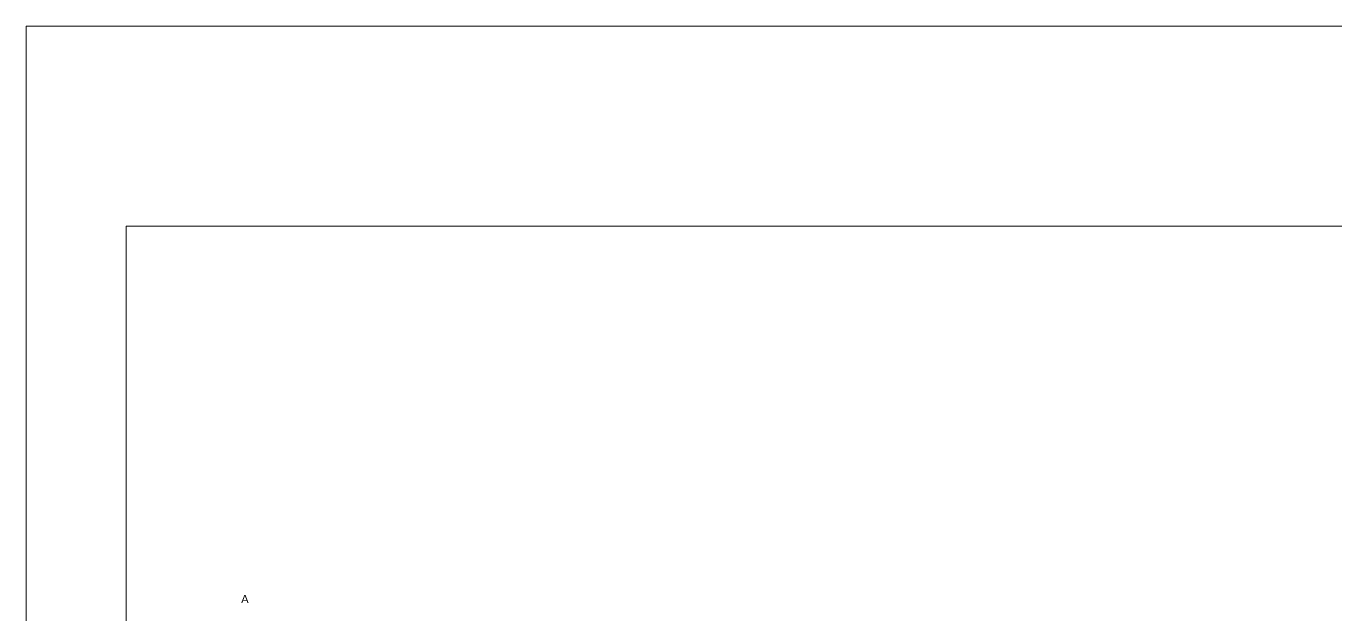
# Paper-space layout 'Right cabinet side' of a CAD drawing. Header units: millimetres. Extents: x -4 to 1481, y -4 to 1046.
# Drawn here: x -4 to 651, y 752 to 1046 of the extents above; entities that cross this region are included whole.
import ezdxf

# ---------------------------------------------------------------- set-up
doc = ezdxf.new("R2010")
doc.units = ezdxf.units.MM
doc.layers.get('0').update_dxf_attribs({"true_color": 0xc2c2ced6})
doc.layers.add('TitleBlock', color=7, linetype='Continuous')
doc.styles.add('Blum_ViewInfo', font='arial.ttf', dxfattribs={"height": 4})

# ---------------------------------------------------------------- blocks, each defined once
blk = doc.blocks.new('TitleBlock_Right cabinet side')
at = {"layer": 'TitleBlock', "lineweight": 0}
for points in [[(-0.79, -0.79, 0), (-0.79, 209.21, 0), (296.21, 209.21, 0), (296.21, -0.79, 0)], [(9.21, 9.21, 0), (9.21, 189.21, 0), (286.21, 189.21, 0), (286.21, 9.21, 0)]]:
    blk.add_polyline3d(points, close=True, dxfattribs=at)

psp = doc.layouts.new('Right cabinet side')

# ---------------------------------------------------------------- block references
at = {"lineweight": 0, "xscale": 5, "yscale": 5, "zscale": 5}
psp.add_blockref('TitleBlock_Right cabinet side', (0, 0), dxfattribs=at)

# ---------------------------------------------------------------- texts
at = {"lineweight": 0, "insert": (103.475, 757.453), "char_height": 4, "attachment_point": 7, "style": 'Blum_ViewInfo'}
psp.add_mtext('A', dxfattribs=at)

doc.saveas('drawing.dxf')
